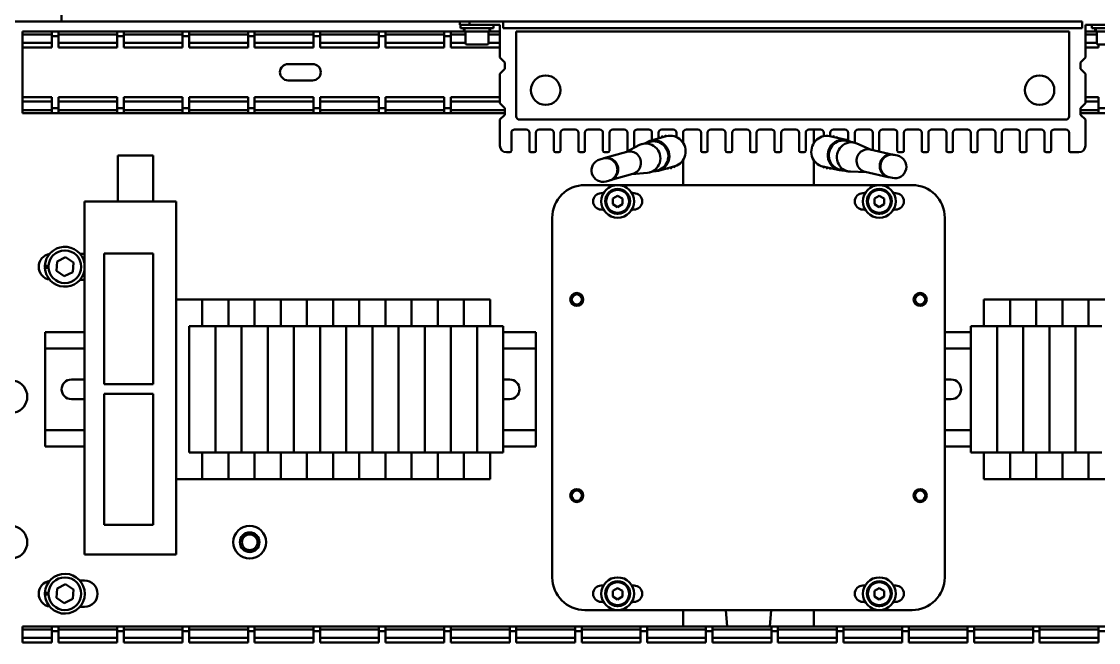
# Model space of a CAD drawing. Header units: millimetres. Extents: x 0 to 792, y -110 to 1285.
# Drawn here: x 180.2 to 509.4, y 56.3 to 246.3 of the extents above; entities that cross this region are included whole.
import ezdxf

# ---------------------------------------------------------------- set-up
doc = ezdxf.new("R2010")
doc.units = ezdxf.units.MM
doc.header["$LTSCALE"] = 1.333333
doc.layers.add('Visible (ISO)', color=7, linetype='Continuous', lineweight=50)

msp = doc.modelspace()

# ---------------------------------------------------------------- linework, layer by layer
at = {"layer": 'Visible (ISO)'}
for p, q in [((192.43, 249.26), (192.43, 246.26)), ((182.43, 246.26), (164.43, 246.26)), ((182.43, 246.26), (192.43, 246.26)), ((202.43, 246.26), (192.43, 246.26)), ((315.93, 246.26), (202.43, 246.26)), ((314.18, 246.26), (314.18, 245.26)), ((317.18, 245.26), (314.18, 245.26)), ((314.43, 245.26), (314.43, 244.26)), ((324.43, 244.26), (314.43, 244.26)), ((315.43, 243.26), (315.43, 244.26)), ((315.63, 243.81), (315.63, 244.26)), ((317.18, 246.26), (315.93, 246.26)), ((327.43, 246.26), (317.18, 246.26)), ((317.18, 246.26), (317.18, 245.26)), ((326.43, 245.26), (317.18, 245.26)), ((323.23, 243.26), (323.23, 244.26)), ((323.43, 243.26), (323.43, 244.26)), ((324.43, 245.26), (324.43, 244.26)), ((326.43, 245.26), (326.43, 235.26)), ((327.43, 244.26), (327.43, 246.26)), ((504.43, 246.26), (327.43, 246.26)), ((504.43, 244.26), (327.43, 244.26)), ((504.43, 246.26), (504.43, 244.26)), ((505.43, 245.26), (505.43, 235.26)), ((514.68, 245.26), (505.43, 245.26)), ((507.43, 245.26), (507.43, 244.26)), ((517.43, 244.26), (507.43, 244.26)), ((508.43, 244.26), (508.43, 243.26)), ((508.63, 243.81), (508.63, 244.26)), ((189.43, 243.26), (180.43, 243.26)), ((180.43, 243.11), (180.43, 243.26)), ((180.43, 243.11), (180.43, 242.34)), ((180.43, 242.05), (180.43, 242.34)), ((180.43, 242.34), (189.43, 242.34)), ((180.43, 242.05), (180.43, 239.76)), ((191.43, 243.26), (189.43, 243.26)), ((189.43, 243.11), (189.43, 243.26)), ((189.43, 243.11), (189.43, 242.34)), ((189.43, 242.05), (189.43, 242.34)), ((189.43, 242.05), (189.43, 239.76)), ((189.43, 241.76), (191.43, 241.76)), ((209.43, 243.26), (191.43, 243.26)), ((191.43, 243.26), (191.43, 243.11)), ((191.43, 242.34), (191.43, 243.11)), ((191.43, 242.34), (191.43, 242.05)), ((191.43, 242.34), (209.43, 242.34)), ((191.43, 239.76), (191.43, 242.05)), ((211.43, 243.26), (209.43, 243.26)), ((209.43, 243.11), (209.43, 243.26)), ((209.43, 243.11), (209.43, 242.34)), ((209.43, 242.05), (209.43, 242.34)), ((209.43, 242.05), (209.43, 239.76)), ((209.43, 241.76), (211.43, 241.76)), ((229.43, 243.26), (211.43, 243.26)), ((211.43, 243.26), (211.43, 243.11)), ((211.43, 242.34), (211.43, 243.11)), ((211.43, 242.34), (211.43, 242.05)), ((211.43, 242.34), (229.43, 242.34)), ((211.43, 239.76), (211.43, 242.05)), ((231.43, 243.26), (229.43, 243.26)), ((229.43, 243.11), (229.43, 243.26)), ((229.43, 243.11), (229.43, 242.34)), ((229.43, 242.05), (229.43, 242.34)), ((229.43, 242.05), (229.43, 239.76)), ((229.43, 241.76), (231.43, 241.76)), ((249.43, 243.26), (231.43, 243.26)), ((231.43, 243.26), (231.43, 243.11)), ((231.43, 242.34), (231.43, 243.11)), ((231.43, 242.34), (231.43, 242.05)), ((231.43, 242.34), (249.43, 242.34)), ((231.43, 239.76), (231.43, 242.05)), ((251.43, 243.26), (249.43, 243.26)), ((249.43, 243.11), (249.43, 243.26)), ((249.43, 243.11), (249.43, 242.34)), ((249.43, 242.05), (249.43, 242.34)), ((249.43, 242.05), (249.43, 239.76)), ((249.43, 241.76), (251.43, 241.76)), ((269.43, 243.26), (251.43, 243.26)), ((251.43, 243.26), (251.43, 243.11)), ((251.43, 242.34), (251.43, 243.11)), ((251.43, 242.34), (251.43, 242.05)), ((251.43, 242.34), (269.43, 242.34)), ((251.43, 239.76), (251.43, 242.05)), ((271.43, 243.26), (269.43, 243.26)), ((269.43, 243.11), (269.43, 243.26)), ((269.43, 243.11), (269.43, 242.34)), ((269.43, 242.05), (269.43, 242.34)), ((269.43, 242.05), (269.43, 239.76)), ((269.43, 241.76), (271.43, 241.76)), ((289.43, 243.26), (271.43, 243.26)), ((271.43, 243.26), (271.43, 243.11)), ((271.43, 242.34), (271.43, 243.11)), ((271.43, 242.34), (271.43, 242.05)), ((271.43, 242.34), (289.43, 242.34)), ((271.43, 239.76), (271.43, 242.05)), ((291.43, 243.26), (289.43, 243.26)), ((289.43, 243.11), (289.43, 243.26)), ((289.43, 243.11), (289.43, 242.34)), ((289.43, 242.05), (289.43, 242.34)), ((289.43, 242.05), (289.43, 239.76)), ((289.43, 241.76), (291.43, 241.76)), ((309.43, 243.26), (291.43, 243.26)), ((291.43, 243.26), (291.43, 243.11)), ((291.43, 242.34), (291.43, 243.11)), ((291.43, 242.34), (291.43, 242.05)), ((291.43, 242.34), (309.43, 242.34)), ((291.43, 239.76), (291.43, 242.05)), ((311.43, 243.26), (309.43, 243.26)), ((309.43, 243.11), (309.43, 243.26)), ((309.43, 243.11), (309.43, 242.34)), ((309.43, 242.05), (309.43, 242.34)), ((309.43, 242.05), (309.43, 239.76)), ((309.43, 241.76), (311.43, 241.76)), ((315.43, 243.26), (311.43, 243.26)), ((311.43, 243.26), (311.43, 243.11)), ((311.43, 242.34), (311.43, 243.11)), ((311.43, 242.34), (311.43, 242.05)), ((311.43, 242.34), (315.93, 242.34)), ((311.43, 239.76), (311.43, 242.05)), ((315.63, 243.26), (315.43, 243.26)), ((315.63, 243.26), (323.23, 243.26)), ((315.93, 239.66), (315.93, 243.26)), ((322.93, 239.66), (322.93, 243.26)), ((322.93, 242.34), (326.43, 242.34)), ((323.43, 243.26), (323.23, 243.26)), ((326.43, 243.26), (323.43, 243.26)), ((331.43, 243.26), (500.43, 243.26)), ((331.43, 217.26), (331.43, 243.26)), ((500.43, 243.26), (500.43, 217.26)), ((508.43, 243.26), (505.43, 243.26)), ((505.43, 242.34), (508.93, 242.34)), ((508.43, 243.26), (508.63, 243.26)), ((508.63, 243.26), (516.23, 243.26)), ((508.93, 239.66), (508.93, 243.26)), ((189.43, 239.76), (180.43, 239.76)), ((180.43, 239.76), (180.43, 238.84)), ((180.43, 238.84), (180.43, 238.34)), ((180.43, 238.34), (180.43, 223.17)), ((180.43, 238.34), (189.43, 238.34)), ((189.43, 239.76), (189.43, 238.84)), ((189.43, 238.34), (189.43, 238.84)), ((191.43, 238.84), (191.43, 239.76)), ((209.43, 239.76), (191.43, 239.76)), ((191.43, 238.84), (191.43, 238.34)), ((191.43, 238.34), (209.43, 238.34)), ((209.43, 239.76), (209.43, 238.84)), ((209.43, 238.34), (209.43, 238.84)), ((211.43, 238.84), (211.43, 239.76)), ((229.43, 239.76), (211.43, 239.76)), ((211.43, 238.84), (211.43, 238.34)), ((211.43, 238.34), (229.43, 238.34)), ((229.43, 239.76), (229.43, 238.84)), ((229.43, 238.34), (229.43, 238.84)), ((231.43, 238.84), (231.43, 239.76)), ((249.43, 239.76), (231.43, 239.76)), ((231.43, 238.84), (231.43, 238.34)), ((231.43, 238.34), (249.43, 238.34)), ((249.43, 239.76), (249.43, 238.84)), ((249.43, 238.34), (249.43, 238.84)), ((251.43, 238.84), (251.43, 239.76)), ((269.43, 239.76), (251.43, 239.76)), ((251.43, 238.84), (251.43, 238.34)), ((251.43, 238.34), (269.43, 238.34)), ((269.43, 239.76), (269.43, 238.84)), ((269.43, 238.34), (269.43, 238.84)), ((271.43, 238.84), (271.43, 239.76)), ((289.43, 239.76), (271.43, 239.76)), ((271.43, 238.84), (271.43, 238.34)), ((271.43, 238.34), (289.43, 238.34)), ((289.43, 239.76), (289.43, 238.84)), ((289.43, 238.34), (289.43, 238.84)), ((291.43, 238.84), (291.43, 239.76)), ((309.43, 239.76), (291.43, 239.76)), ((291.43, 238.84), (291.43, 238.34)), ((291.43, 238.34), (309.43, 238.34)), ((309.43, 239.76), (309.43, 238.84)), ((309.43, 238.34), (309.43, 238.84)), ((311.43, 238.84), (311.43, 239.76)), ((315.93, 239.76), (311.43, 239.76)), ((311.43, 238.84), (311.43, 238.34)), ((311.43, 238.34), (326.43, 238.34)), ((322.53, 239.26), (316.33, 239.26)), ((326.43, 239.76), (322.93, 239.76)), ((508.93, 239.76), (505.43, 239.76)), ((505.43, 238.34), (509.43, 238.34)), ((515.53, 239.26), (509.33, 239.26)), ((509.43, 239.26), (509.43, 238.84)), ((509.43, 238.34), (509.43, 238.84)), ((326.43, 235.26), (327.93, 233.76)), ((503.93, 233.76), (505.43, 235.26)), ((261.68, 233.26), (269.18, 233.26)), ((327.93, 231.76), (326.43, 230.26)), ((327.93, 233.76), (327.93, 231.76)), ((503.93, 231.76), (503.93, 233.76)), ((505.43, 230.26), (503.93, 231.76)), ((269.18, 228.26), (261.68, 228.26)), ((326.43, 230.26), (326.43, 221.26)), ((505.43, 221.26), (505.43, 230.26)), ((180.43, 222.67), (180.43, 223.17)), ((189.43, 223.17), (180.43, 223.17)), ((180.43, 221.76), (180.43, 222.67)), ((180.43, 219.47), (180.43, 221.76)), ((189.43, 221.76), (180.43, 221.76)), ((189.43, 223.17), (189.43, 222.67)), ((189.43, 221.76), (189.43, 222.67)), ((189.43, 219.47), (189.43, 221.76)), ((191.43, 222.67), (191.43, 223.17)), ((209.43, 223.17), (191.43, 223.17)), ((191.43, 222.67), (191.43, 221.76)), ((191.43, 221.76), (191.43, 219.47)), ((209.43, 221.76), (191.43, 221.76)), ((209.43, 223.17), (209.43, 222.67)), ((209.43, 221.76), (209.43, 222.67)), ((209.43, 219.47), (209.43, 221.76)), ((211.43, 222.67), (211.43, 223.17)), ((229.43, 223.17), (211.43, 223.17)), ((211.43, 222.67), (211.43, 221.76)), ((211.43, 221.76), (211.43, 219.47)), ((229.43, 221.76), (211.43, 221.76)), ((229.43, 223.17), (229.43, 222.67)), ((229.43, 221.76), (229.43, 222.67)), ((229.43, 219.47), (229.43, 221.76)), ((231.43, 222.67), (231.43, 223.17)), ((249.43, 223.17), (231.43, 223.17)), ((231.43, 222.67), (231.43, 221.76)), ((231.43, 221.76), (231.43, 219.47)), ((249.43, 221.76), (231.43, 221.76)), ((249.43, 223.17), (249.43, 222.67)), ((249.43, 221.76), (249.43, 222.67)), ((249.43, 219.47), (249.43, 221.76)), ((251.43, 222.67), (251.43, 223.17)), ((269.43, 223.17), (251.43, 223.17)), ((251.43, 222.67), (251.43, 221.76)), ((251.43, 221.76), (251.43, 219.47)), ((269.43, 221.76), (251.43, 221.76)), ((269.43, 223.17), (269.43, 222.67)), ((269.43, 221.76), (269.43, 222.67)), ((269.43, 219.47), (269.43, 221.76)), ((271.43, 222.67), (271.43, 223.17)), ((289.43, 223.17), (271.43, 223.17)), ((271.43, 222.67), (271.43, 221.76)), ((271.43, 221.76), (271.43, 219.47)), ((289.43, 221.76), (271.43, 221.76)), ((289.43, 223.17), (289.43, 222.67)), ((289.43, 221.76), (289.43, 222.67)), ((289.43, 219.47), (289.43, 221.76)), ((291.43, 222.67), (291.43, 223.17)), ((309.43, 223.17), (291.43, 223.17)), ((291.43, 222.67), (291.43, 221.76)), ((291.43, 221.76), (291.43, 219.47)), ((309.43, 221.76), (291.43, 221.76)), ((309.43, 223.17), (309.43, 222.67)), ((309.43, 221.76), (309.43, 222.67)), ((309.43, 219.47), (309.43, 221.76)), ((311.43, 222.67), (311.43, 223.17)), ((326.43, 223.17), (311.43, 223.17)), ((311.43, 222.67), (311.43, 221.76)), ((311.43, 221.76), (311.43, 219.47)), ((326.43, 221.76), (311.43, 221.76)), ((326.43, 221.26), (327.93, 219.76)), ((503.93, 219.76), (505.43, 221.26)), ((509.43, 223.17), (505.43, 223.17)), ((509.43, 221.76), (505.43, 221.76)), ((509.43, 223.17), (509.43, 222.67)), ((509.43, 221.76), (509.43, 222.67)), ((509.43, 219.47), (509.43, 221.76)), ((180.43, 219.47), (180.43, 219.17)), ((180.43, 218.41), (180.43, 219.17)), ((189.43, 219.17), (180.43, 219.17)), ((180.43, 218.41), (180.43, 218.26)), ((189.43, 218.26), (180.43, 218.26)), ((189.43, 219.76), (191.43, 219.76)), ((189.43, 219.47), (189.43, 219.17)), ((189.43, 218.41), (189.43, 219.17)), ((189.43, 218.41), (189.43, 218.26)), ((191.43, 218.26), (189.43, 218.26)), ((191.43, 219.17), (191.43, 219.47)), ((191.43, 219.17), (191.43, 218.41)), ((209.43, 219.17), (191.43, 219.17)), ((191.43, 218.26), (191.43, 218.41)), ((209.43, 218.26), (191.43, 218.26)), ((209.43, 219.76), (211.43, 219.76)), ((209.43, 219.47), (209.43, 219.17)), ((209.43, 218.41), (209.43, 219.17)), ((209.43, 218.41), (209.43, 218.26)), ((211.43, 218.26), (209.43, 218.26)), ((211.43, 219.17), (211.43, 219.47)), ((211.43, 219.17), (211.43, 218.41)), ((229.43, 219.17), (211.43, 219.17)), ((211.43, 218.26), (211.43, 218.41)), ((229.43, 218.26), (211.43, 218.26)), ((229.43, 219.76), (231.43, 219.76)), ((229.43, 219.47), (229.43, 219.17)), ((229.43, 218.41), (229.43, 219.17)), ((229.43, 218.41), (229.43, 218.26)), ((231.43, 218.26), (229.43, 218.26)), ((231.43, 219.17), (231.43, 219.47)), ((231.43, 219.17), (231.43, 218.41)), ((249.43, 219.17), (231.43, 219.17)), ((231.43, 218.26), (231.43, 218.41)), ((249.43, 218.26), (231.43, 218.26)), ((249.43, 219.76), (251.43, 219.76)), ((249.43, 219.47), (249.43, 219.17)), ((249.43, 218.41), (249.43, 219.17)), ((249.43, 218.41), (249.43, 218.26)), ((251.43, 218.26), (249.43, 218.26)), ((251.43, 219.17), (251.43, 219.47)), ((251.43, 219.17), (251.43, 218.41)), ((269.43, 219.17), (251.43, 219.17)), ((251.43, 218.26), (251.43, 218.41)), ((269.43, 218.26), (251.43, 218.26)), ((269.43, 219.76), (271.43, 219.76)), ((269.43, 219.47), (269.43, 219.17)), ((269.43, 218.41), (269.43, 219.17)), ((269.43, 218.41), (269.43, 218.26)), ((271.43, 218.26), (269.43, 218.26)), ((271.43, 219.17), (271.43, 219.47)), ((271.43, 219.17), (271.43, 218.41)), ((289.43, 219.17), (271.43, 219.17)), ((271.43, 218.26), (271.43, 218.41)), ((289.43, 218.26), (271.43, 218.26)), ((289.43, 219.76), (291.43, 219.76)), ((289.43, 219.47), (289.43, 219.17)), ((289.43, 218.41), (289.43, 219.17)), ((289.43, 218.41), (289.43, 218.26)), ((291.43, 218.26), (289.43, 218.26)), ((291.43, 219.17), (291.43, 219.47)), ((291.43, 219.17), (291.43, 218.41)), ((309.43, 219.17), (291.43, 219.17)), ((291.43, 218.26), (291.43, 218.41)), ((309.43, 218.26), (291.43, 218.26)), ((309.43, 219.76), (311.43, 219.76)), ((309.43, 219.47), (309.43, 219.17)), ((309.43, 218.41), (309.43, 219.17)), ((309.43, 218.41), (309.43, 218.26)), ((311.43, 218.26), (309.43, 218.26)), ((311.43, 219.17), (311.43, 219.47)), ((311.43, 219.17), (311.43, 218.41)), ((327.93, 219.17), (311.43, 219.17)), ((311.43, 218.26), (311.43, 218.41)), ((327.93, 218.26), (311.43, 218.26)), ((327.93, 217.76), (326.43, 216.26)), ((327.93, 219.76), (327.93, 217.76)), ((503.93, 217.76), (503.93, 219.76)), ((509.43, 219.17), (503.93, 219.17)), ((509.43, 218.26), (503.93, 218.26)), ((505.43, 216.26), (503.93, 217.76)), ((509.43, 219.76), (511.43, 219.76)), ((509.43, 219.47), (509.43, 219.17)), ((509.43, 218.41), (509.43, 219.17)), ((509.43, 218.41), (509.43, 218.26)), ((511.43, 218.26), (509.43, 218.26)), ((326.43, 216.26), (326.43, 208.26)), ((499.43, 216.26), (332.43, 216.26)), ((505.43, 208.26), (505.43, 216.26)), ((329.93, 206.76), (329.93, 212.26)), ((330.93, 213.26), (334.43, 213.26)), ((335.43, 212.26), (335.43, 206.76)), ((337.43, 206.76), (337.43, 212.26)), ((338.43, 213.26), (341.93, 213.26)), ((342.93, 212.26), (342.93, 206.76)), ((344.93, 206.76), (344.93, 212.26)), ((345.93, 213.26), (349.43, 213.26)), ((350.43, 212.26), (350.43, 206.76)), ((352.43, 206.76), (352.43, 212.26)), ((353.43, 213.26), (356.93, 213.26)), ((357.93, 212.26), (357.93, 206.76)), ((359.93, 206.76), (359.93, 212.26)), ((360.93, 213.26), (364.43, 213.26)), ((365.43, 212.26), (365.43, 206.76)), ((367.43, 207.62), (367.43, 212.26)), ((368.43, 213.26), (371.93, 213.26)), ((377.31, 211.16), (372.33, 209.75)), ((372.93, 212.26), (372.93, 209.92)), ((374.93, 210.59), (374.93, 212.26)), ((375.93, 213.26), (379.43, 213.26)), ((380.43, 212.26), (380.43, 210.91)), ((382.43, 209.17), (382.43, 212.26)), ((383.43, 213.26), (386.93, 213.26)), ((387.93, 212.26), (387.93, 206.76)), ((389.93, 206.76), (389.93, 212.26)), ((390.93, 213.26), (394.43, 213.26)), ((395.43, 212.26), (395.43, 206.76)), ((397.43, 206.76), (397.43, 212.26)), ((398.43, 213.26), (401.93, 213.26)), ((402.93, 212.26), (402.93, 206.76)), ((404.93, 206.76), (404.93, 212.26)), ((405.93, 213.26), (409.43, 213.26)), ((410.43, 212.26), (410.43, 206.76)), ((412.43, 206.76), (412.43, 212.26)), ((413.43, 213.26), (416.93, 213.26)), ((417.93, 212.26), (417.93, 206.76)), ((419.93, 206.76), (419.93, 212.26)), ((420.93, 213.26), (424.43, 213.26)), ((422.43, 212.26), (422.43, 209.14)), ((425.43, 212.26), (425.43, 211.18)), ((427.27, 211.16), (432.32, 210.03)), ((427.43, 211.26), (427.43, 212.26)), ((428.43, 213.26), (431.93, 213.26)), ((432.93, 212.26), (432.93, 209.85)), ((434.93, 209.19), (434.93, 212.26)), ((435.93, 213.26), (439.43, 213.26)), ((440.43, 212.26), (440.43, 206.94)), ((442.43, 206.76), (442.43, 212.26)), ((443.43, 213.26), (446.93, 213.26)), ((447.93, 212.26), (447.93, 206.76)), ((449.93, 206.76), (449.93, 212.26)), ((450.93, 213.26), (454.43, 213.26)), ((455.43, 212.26), (455.43, 206.76)), ((457.43, 206.76), (457.43, 212.26)), ((458.43, 213.26), (461.93, 213.26)), ((462.93, 212.26), (462.93, 206.76)), ((464.93, 206.76), (464.93, 212.26)), ((465.93, 213.26), (469.43, 213.26)), ((470.43, 212.26), (470.43, 206.76)), ((472.43, 206.76), (472.43, 212.26)), ((473.43, 213.26), (476.93, 213.26)), ((477.93, 212.26), (477.93, 206.76)), ((479.93, 206.76), (479.93, 212.26)), ((480.93, 213.26), (484.43, 213.26)), ((485.43, 212.26), (485.43, 206.76)), ((487.43, 206.76), (487.43, 212.26)), ((488.43, 213.26), (491.93, 213.26)), ((492.93, 212.26), (492.93, 206.76)), ((494.93, 206.76), (494.93, 212.26)), ((495.93, 213.26), (499.43, 213.26)), ((500.43, 212.26), (500.43, 206.76)), ((364.9, 206.34), (369.15, 208.5)), ((372.34, 209.49), (369.91, 208.8)), ((374.93, 210.49), (374.93, 210.57)), ((432.33, 209.77), (434.79, 209.22)), ((439.93, 207.05), (435.56, 208.97)), ((209.62, 205.26), (220.41, 205.26)), ((209.62, 191.26), (209.62, 205.26)), ((220.41, 191.26), (220.41, 205.26)), ((328.43, 206.26), (329.43, 206.26)), ((335.93, 206.26), (336.93, 206.26)), ((343.43, 206.26), (344.43, 206.26)), ((350.93, 206.26), (351.93, 206.26)), ((357.99, 204.37), (356.99, 204.09)), ((358.19, 204.43), (358.04, 204.38)), ((365.21, 206.42), (358.24, 204.44)), ((358.43, 206.26), (359.43, 206.26)), ((388.43, 206.26), (389.43, 206.26)), ((395.93, 206.26), (396.93, 206.26)), ((403.43, 206.26), (404.43, 206.26)), ((410.93, 206.26), (411.93, 206.26)), ((418.43, 206.26), (419.43, 206.26)), ((439.62, 207.12), (446.69, 205.53)), ((446.74, 205.52), (446.9, 205.49)), ((446.95, 205.48), (447.96, 205.25)), ((448.43, 206.26), (449.43, 206.26)), ((455.93, 206.26), (456.93, 206.26)), ((463.43, 206.26), (464.43, 206.26)), ((470.93, 206.26), (471.93, 206.26)), ((478.43, 206.26), (479.43, 206.26)), ((485.93, 206.26), (486.93, 206.26)), ((493.43, 206.26), (494.43, 206.26)), ((500.93, 206.26), (503.43, 206.26)), ((379.91, 202.03), (374.93, 200.61)), ((382.43, 196.26), (382.43, 203.88)), ((422.43, 203.8), (422.43, 196.26)), ((425.19, 201.89), (430.24, 200.76)), ((430.36, 200.99), (432.82, 200.44)), ((359.9, 197.64), (358.91, 197.35)), ((360.1, 197.69), (359.95, 197.65)), ((367.12, 199.69), (360.15, 197.71)), ((366.81, 199.6), (371.57, 200)), ((374.8, 200.83), (372.37, 200.14)), ((438.4, 200.22), (433.63, 200.34)), ((438.09, 200.29), (445.17, 198.7)), ((445.22, 198.69), (445.37, 198.66)), ((445.42, 198.65), (446.43, 198.42)), ((452.43, 196.26), (352.43, 196.26)), ((199.43, 191.26), (227.43, 191.26)), ((199.43, 191.26), (199.43, 83.26)), ((227.43, 191.26), (227.43, 83.26)), ((357.43, 193.76), (358.1, 193.76)), ((360.93, 192.13), (362.43, 192.99)), ((360.93, 190.39), (360.93, 192.13)), ((362.43, 192.99), (363.93, 192.13)), ((363.93, 192.13), (363.93, 190.39)), ((366.76, 193.76), (367.43, 193.76)), ((437.43, 193.76), (438.1, 193.76)), ((440.93, 192.13), (442.43, 192.99)), ((440.93, 190.39), (440.93, 192.13)), ((442.43, 192.99), (443.93, 192.13)), ((443.93, 192.13), (443.93, 190.39)), ((446.76, 193.76), (447.43, 193.76)), ((358.1, 188.76), (357.43, 188.76)), ((362.43, 189.53), (360.93, 190.39)), ((362.23, 187.46), (362.23, 187.76)), ((363.93, 190.39), (362.43, 189.53)), ((362.59, 187.76), (362.59, 187.46)), ((362.63, 187.76), (362.63, 187.46)), ((367.43, 188.76), (366.76, 188.76)), ((438.1, 188.76), (437.43, 188.76)), ((442.43, 189.53), (440.93, 190.39)), ((442.23, 187.46), (442.23, 187.76)), ((443.93, 190.39), (442.43, 189.53)), ((442.59, 187.76), (442.59, 187.46)), ((442.63, 187.76), (442.63, 187.46)), ((447.43, 188.76), (446.76, 188.76)), ((342.43, 186.26), (342.43, 76.26)), ((462.43, 151.26), (462.43, 186.26)), ((198.03, 175.26), (199.43, 175.26)), ((205.39, 175.36), (205.39, 135.36)), ((220.39, 175.36), (205.39, 175.36)), ((220.39, 135.36), (220.39, 175.36)), ((187.34, 171.57), (188.44, 171.56)), ((190.84, 169.99), (191.03, 172.87)), ((191.03, 172.87), (193.63, 174.14)), ((193.63, 174.14), (196.02, 172.53)), ((196.02, 172.53), (195.82, 169.65)), ((188.43, 171.02), (187.33, 171.02)), ((188.44, 170.96), (187.34, 170.97)), ((193.23, 168.38), (190.84, 169.99)), ((195.82, 169.65), (193.23, 168.38)), ((199.43, 167.26), (198.03, 167.26)), ((235.43, 161.26), (227.43, 161.26)), ((235.43, 153.06), (235.43, 161.26)), ((243.43, 161.26), (235.43, 161.26)), ((235.43, 153.06), (235.43, 161.26)), ((243.43, 153.06), (243.43, 161.26)), ((251.43, 161.26), (243.43, 161.26)), ((243.43, 153.06), (243.43, 161.26)), ((251.43, 153.06), (251.43, 161.26)), ((259.43, 161.26), (251.43, 161.26)), ((251.43, 153.06), (251.43, 161.26)), ((259.43, 153.06), (259.43, 161.26)), ((267.43, 161.26), (259.43, 161.26)), ((259.43, 153.06), (259.43, 161.26)), ((267.43, 153.06), (267.43, 161.26)), ((275.43, 161.26), (267.43, 161.26)), ((267.43, 153.06), (267.43, 161.26)), ((275.43, 153.06), (275.43, 161.26)), ((283.43, 161.26), (275.43, 161.26)), ((275.43, 153.06), (275.43, 161.26)), ((283.43, 153.06), (283.43, 161.26)), ((291.43, 161.26), (283.43, 161.26)), ((283.43, 153.06), (283.43, 161.26)), ((291.43, 153.06), (291.43, 161.26)), ((299.43, 161.26), (291.43, 161.26)), ((291.43, 153.06), (291.43, 161.26)), ((299.43, 153.06), (299.43, 161.26)), ((307.43, 161.26), (299.43, 161.26)), ((299.43, 153.06), (299.43, 161.26)), ((307.43, 153.06), (307.43, 161.26)), ((315.43, 161.26), (307.43, 161.26)), ((307.43, 153.06), (307.43, 161.26)), ((315.43, 153.06), (315.43, 161.26)), ((323.43, 161.26), (315.43, 161.26)), ((315.43, 153.06), (315.43, 161.26)), ((323.43, 153.06), (323.43, 161.26)), ((474.43, 161.26), (482.43, 161.26)), ((474.43, 161.26), (474.43, 153.06)), ((482.43, 161.26), (490.43, 161.26)), ((482.43, 161.26), (482.43, 153.06)), ((482.43, 161.26), (482.43, 153.06)), ((490.43, 161.26), (498.43, 161.26)), ((490.43, 161.26), (490.43, 153.06)), ((490.43, 161.26), (490.43, 153.06)), ((498.43, 161.26), (506.43, 161.26)), ((498.43, 161.26), (498.43, 153.06)), ((498.43, 161.26), (498.43, 153.06)), ((506.43, 161.26), (514.43, 161.26)), ((506.43, 161.26), (506.43, 153.06)), ((506.43, 161.26), (506.43, 153.06)), ((231.43, 153.06), (239.43, 153.06)), ((231.43, 114.46), (231.43, 153.06)), ((239.43, 153.06), (239.43, 114.46)), ((239.43, 153.06), (247.43, 153.06)), ((239.43, 114.46), (239.43, 153.06)), ((247.43, 153.06), (247.43, 114.46)), ((247.43, 153.06), (255.43, 153.06)), ((247.43, 114.46), (247.43, 153.06)), ((255.43, 153.06), (255.43, 114.46)), ((255.43, 153.06), (263.43, 153.06)), ((255.43, 114.46), (255.43, 153.06)), ((263.43, 153.06), (263.43, 114.46)), ((263.43, 153.06), (271.43, 153.06)), ((263.43, 114.46), (263.43, 153.06)), ((271.43, 153.06), (271.43, 114.46)), ((271.43, 153.06), (279.43, 153.06)), ((271.43, 114.46), (271.43, 153.06)), ((279.43, 153.06), (279.43, 114.46)), ((279.43, 153.06), (287.43, 153.06)), ((279.43, 114.46), (279.43, 153.06)), ((287.43, 153.06), (287.43, 114.46)), ((287.43, 153.06), (295.43, 153.06)), ((287.43, 114.46), (287.43, 153.06)), ((295.43, 153.06), (295.43, 114.46)), ((295.43, 153.06), (303.43, 153.06)), ((295.43, 114.46), (295.43, 153.06)), ((303.43, 153.06), (303.43, 114.46)), ((303.43, 153.06), (311.43, 153.06)), ((303.43, 114.46), (303.43, 153.06)), ((311.43, 153.06), (311.43, 114.46)), ((311.43, 153.06), (319.43, 153.06)), ((311.43, 114.46), (311.43, 153.06)), ((319.43, 153.06), (319.43, 114.46)), ((319.43, 153.06), (327.43, 153.06)), ((319.43, 114.46), (319.43, 153.06)), ((327.43, 153.06), (327.43, 114.46)), ((470.43, 114.46), (470.43, 153.06)), ((470.43, 153.06), (478.43, 153.06)), ((478.43, 114.46), (478.43, 153.06)), ((478.43, 153.06), (486.43, 153.06)), ((478.43, 153.06), (478.43, 114.46)), ((486.43, 114.46), (486.43, 153.06)), ((486.43, 153.06), (494.43, 153.06)), ((486.43, 153.06), (486.43, 114.46)), ((494.43, 114.46), (494.43, 153.06)), ((494.43, 153.06), (502.43, 153.06)), ((494.43, 153.06), (494.43, 114.46)), ((502.43, 114.46), (502.43, 153.06)), ((502.43, 153.06), (510.43, 153.06)), ((502.43, 153.06), (502.43, 114.46)), ((187.43, 151.26), (199.43, 151.26)), ((187.43, 151.26), (187.43, 148.51)), ((187.43, 146.26), (187.43, 148.51)), ((327.43, 151.26), (337.43, 151.26)), ((337.43, 148.51), (337.43, 151.26)), ((337.43, 148.51), (337.43, 146.26)), ((462.43, 148.51), (462.43, 151.26)), ((470.43, 151.26), (462.43, 151.26)), ((462.43, 148.51), (462.43, 146.26)), ((187.43, 146.26), (199.43, 146.26)), ((187.43, 146.26), (187.43, 146.01)), ((187.43, 121.51), (187.43, 146.01)), ((327.43, 146.26), (337.43, 146.26)), ((337.43, 146.01), (337.43, 146.26)), ((337.43, 121.51), (337.43, 146.01)), ((470.43, 146.26), (462.43, 146.26)), ((462.43, 121.26), (462.43, 146.26)), ((199.43, 136.76), (195.43, 136.76)), ((205.39, 135.36), (220.39, 135.36)), ((329.43, 136.76), (327.43, 136.76)), ((462.43, 136.76), (464.43, 136.76)), ((205.39, 132.36), (205.39, 92.36)), ((220.39, 132.36), (205.39, 132.36)), ((220.39, 92.36), (220.39, 132.36)), ((199.43, 130.76), (195.43, 130.76)), ((329.43, 130.76), (327.43, 130.76)), ((462.43, 130.76), (464.43, 130.76)), ((187.43, 121.26), (187.43, 121.51)), ((187.43, 121.26), (187.43, 119.01)), ((187.43, 121.26), (199.43, 121.26)), ((187.43, 116.26), (187.43, 119.01)), ((327.43, 121.26), (337.43, 121.26)), ((337.43, 121.51), (337.43, 121.26)), ((337.43, 119.01), (337.43, 121.26)), ((337.43, 119.01), (337.43, 116.26)), ((462.43, 119.01), (462.43, 121.26)), ((470.43, 121.26), (462.43, 121.26)), ((462.43, 119.01), (462.43, 116.26)), ((187.43, 116.26), (199.43, 116.26)), ((327.43, 116.26), (337.43, 116.26)), ((470.43, 116.26), (462.43, 116.26)), ((462.43, 76.26), (462.43, 116.26)), ((239.43, 114.46), (231.43, 114.46)), ((235.43, 106.26), (235.43, 114.46)), ((235.43, 106.26), (235.43, 114.46)), ((247.43, 114.46), (239.43, 114.46)), ((243.43, 106.26), (243.43, 114.46)), ((243.43, 106.26), (243.43, 114.46)), ((255.43, 114.46), (247.43, 114.46)), ((251.43, 106.26), (251.43, 114.46)), ((251.43, 106.26), (251.43, 114.46)), ((263.43, 114.46), (255.43, 114.46)), ((259.43, 106.26), (259.43, 114.46)), ((259.43, 106.26), (259.43, 114.46)), ((271.43, 114.46), (263.43, 114.46)), ((267.43, 106.26), (267.43, 114.46)), ((267.43, 106.26), (267.43, 114.46)), ((279.43, 114.46), (271.43, 114.46)), ((275.43, 106.26), (275.43, 114.46)), ((275.43, 106.26), (275.43, 114.46)), ((287.43, 114.46), (279.43, 114.46)), ((283.43, 106.26), (283.43, 114.46)), ((283.43, 106.26), (283.43, 114.46)), ((295.43, 114.46), (287.43, 114.46)), ((291.43, 106.26), (291.43, 114.46)), ((291.43, 106.26), (291.43, 114.46)), ((303.43, 114.46), (295.43, 114.46)), ((299.43, 106.26), (299.43, 114.46)), ((299.43, 106.26), (299.43, 114.46)), ((311.43, 114.46), (303.43, 114.46)), ((307.43, 106.26), (307.43, 114.46)), ((307.43, 106.26), (307.43, 114.46)), ((319.43, 114.46), (311.43, 114.46)), ((315.43, 106.26), (315.43, 114.46)), ((315.43, 106.26), (315.43, 114.46)), ((327.43, 114.46), (319.43, 114.46)), ((323.43, 106.26), (323.43, 114.46)), ((478.43, 114.46), (470.43, 114.46)), ((474.43, 114.46), (474.43, 106.26)), ((486.43, 114.46), (478.43, 114.46)), ((482.43, 114.46), (482.43, 106.26)), ((482.43, 114.46), (482.43, 106.26)), ((494.43, 114.46), (486.43, 114.46)), ((490.43, 114.46), (490.43, 106.26)), ((490.43, 114.46), (490.43, 106.26)), ((502.43, 114.46), (494.43, 114.46)), ((498.43, 114.46), (498.43, 106.26)), ((498.43, 114.46), (498.43, 106.26)), ((510.43, 114.46), (502.43, 114.46)), ((506.43, 114.46), (506.43, 106.26)), ((506.43, 114.46), (506.43, 106.26)), ((235.43, 106.26), (227.43, 106.26)), ((243.43, 106.26), (235.43, 106.26)), ((251.43, 106.26), (243.43, 106.26)), ((259.43, 106.26), (251.43, 106.26)), ((267.43, 106.26), (259.43, 106.26)), ((275.43, 106.26), (267.43, 106.26)), ((283.43, 106.26), (275.43, 106.26)), ((291.43, 106.26), (283.43, 106.26)), ((299.43, 106.26), (291.43, 106.26)), ((307.43, 106.26), (299.43, 106.26)), ((315.43, 106.26), (307.43, 106.26)), ((323.43, 106.26), (315.43, 106.26)), ((474.43, 106.26), (482.43, 106.26)), ((482.43, 106.26), (490.43, 106.26)), ((490.43, 106.26), (498.43, 106.26)), ((498.43, 106.26), (506.43, 106.26)), ((506.43, 106.26), (514.43, 106.26)), ((205.39, 92.36), (220.39, 92.36)), ((199.43, 83.26), (227.43, 83.26)), ((190.84, 69.99), (191.03, 72.87)), ((191.03, 72.87), (193.63, 74.14)), ((193.63, 74.14), (196.02, 72.53)), ((196.02, 72.53), (195.82, 69.65)), ((198.03, 75.26), (199.43, 75.26)), ((357.43, 73.76), (358.1, 73.76)), ((360.93, 72.13), (362.43, 72.99)), ((362.43, 72.99), (363.93, 72.13)), ((366.76, 73.76), (367.43, 73.76)), ((437.43, 73.76), (438.1, 73.76)), ((440.93, 72.13), (442.43, 72.99)), ((442.43, 72.99), (443.93, 72.13)), ((446.76, 73.76), (447.43, 73.76)), ((188.43, 71.02), (187.33, 71.02)), ((187.34, 71.57), (188.44, 71.56)), ((188.44, 70.96), (187.34, 70.97)), ((193.23, 68.38), (190.84, 69.99)), ((195.82, 69.65), (193.23, 68.38)), ((360.93, 70.39), (360.93, 72.13)), ((362.43, 69.53), (360.93, 70.39)), ((363.93, 70.39), (362.43, 69.53)), ((363.93, 72.13), (363.93, 70.39)), ((440.93, 70.39), (440.93, 72.13)), ((442.43, 69.53), (440.93, 70.39)), ((443.93, 70.39), (442.43, 69.53)), ((443.93, 72.13), (443.93, 70.39)), ((199.43, 67.26), (198.03, 67.26)), ((352.43, 66.26), (452.43, 66.26)), ((358.1, 68.76), (357.43, 68.76)), ((362.23, 67.46), (362.23, 67.76)), ((362.59, 67.76), (362.59, 67.46)), ((362.63, 67.76), (362.63, 67.46)), ((367.43, 68.76), (366.76, 68.76)), ((382.43, 61.26), (382.43, 66.26)), ((395.91, 61.26), (395.48, 66.26)), ((408.94, 61.26), (409.38, 66.26)), ((422.43, 66.26), (422.43, 61.26)), ((438.1, 68.76), (437.43, 68.76)), ((442.23, 67.46), (442.23, 67.76)), ((442.59, 67.76), (442.59, 67.46)), ((442.63, 67.76), (442.63, 67.46)), ((447.43, 68.76), (446.76, 68.76)), ((189.43, 61.26), (180.43, 61.26)), ((180.43, 61.11), (180.43, 61.26)), ((180.43, 61.11), (180.43, 60.34)), ((180.43, 60.05), (180.43, 60.34)), ((180.43, 60.34), (189.43, 60.34)), ((180.43, 60.05), (180.43, 57.76)), ((191.43, 61.26), (189.43, 61.26)), ((189.43, 61.11), (189.43, 61.26)), ((189.43, 61.11), (189.43, 60.34)), ((189.43, 60.05), (189.43, 60.34)), ((189.43, 60.05), (189.43, 57.76)), ((189.43, 59.76), (191.43, 59.76)), ((209.43, 61.26), (191.43, 61.26)), ((191.43, 61.26), (191.43, 61.11)), ((191.43, 60.34), (191.43, 61.11)), ((191.43, 60.34), (191.43, 60.05)), ((191.43, 60.34), (209.43, 60.34)), ((191.43, 57.76), (191.43, 60.05)), ((211.43, 61.26), (209.43, 61.26)), ((209.43, 61.11), (209.43, 61.26)), ((209.43, 61.11), (209.43, 60.34)), ((209.43, 60.05), (209.43, 60.34)), ((209.43, 60.05), (209.43, 57.76)), ((209.43, 59.76), (211.43, 59.76)), ((229.43, 61.26), (211.43, 61.26)), ((211.43, 61.26), (211.43, 61.11)), ((211.43, 60.34), (211.43, 61.11)), ((211.43, 60.34), (211.43, 60.05)), ((211.43, 60.34), (229.43, 60.34)), ((211.43, 57.76), (211.43, 60.05)), ((231.43, 61.26), (229.43, 61.26)), ((229.43, 61.11), (229.43, 61.26)), ((229.43, 61.11), (229.43, 60.34)), ((229.43, 60.05), (229.43, 60.34)), ((229.43, 60.05), (229.43, 57.76)), ((229.43, 59.76), (231.43, 59.76)), ((249.43, 61.26), (231.43, 61.26)), ((231.43, 61.26), (231.43, 61.11)), ((231.43, 60.34), (231.43, 61.11)), ((231.43, 60.34), (231.43, 60.05)), ((231.43, 60.34), (249.43, 60.34)), ((231.43, 57.76), (231.43, 60.05)), ((251.43, 61.26), (249.43, 61.26)), ((249.43, 61.11), (249.43, 61.26)), ((249.43, 61.11), (249.43, 60.34)), ((249.43, 60.05), (249.43, 60.34)), ((249.43, 60.05), (249.43, 57.76)), ((249.43, 59.76), (251.43, 59.76)), ((269.43, 61.26), (251.43, 61.26)), ((251.43, 61.26), (251.43, 61.11)), ((251.43, 60.34), (251.43, 61.11)), ((251.43, 60.34), (251.43, 60.05)), ((251.43, 60.34), (269.43, 60.34)), ((251.43, 57.76), (251.43, 60.05)), ((271.43, 61.26), (269.43, 61.26)), ((269.43, 61.11), (269.43, 61.26)), ((269.43, 61.11), (269.43, 60.34)), ((269.43, 60.05), (269.43, 60.34)), ((269.43, 60.05), (269.43, 57.76)), ((269.43, 59.76), (271.43, 59.76)), ((289.43, 61.26), (271.43, 61.26)), ((271.43, 61.26), (271.43, 61.11)), ((271.43, 60.34), (271.43, 61.11)), ((271.43, 60.34), (271.43, 60.05)), ((271.43, 60.34), (289.43, 60.34)), ((271.43, 57.76), (271.43, 60.05)), ((291.43, 61.26), (289.43, 61.26)), ((289.43, 61.11), (289.43, 61.26)), ((289.43, 61.11), (289.43, 60.34)), ((289.43, 60.05), (289.43, 60.34)), ((289.43, 60.05), (289.43, 57.76)), ((289.43, 59.76), (291.43, 59.76)), ((309.43, 61.26), (291.43, 61.26)), ((291.43, 61.26), (291.43, 61.11)), ((291.43, 60.34), (291.43, 61.11)), ((291.43, 60.34), (291.43, 60.05)), ((291.43, 60.34), (309.43, 60.34)), ((291.43, 57.76), (291.43, 60.05)), ((311.43, 61.26), (309.43, 61.26)), ((309.43, 61.11), (309.43, 61.26)), ((309.43, 61.11), (309.43, 60.34)), ((309.43, 60.05), (309.43, 60.34)), ((309.43, 60.05), (309.43, 57.76)), ((309.43, 59.76), (311.43, 59.76)), ((329.43, 61.26), (311.43, 61.26)), ((311.43, 61.26), (311.43, 61.11)), ((311.43, 60.34), (311.43, 61.11)), ((311.43, 60.34), (311.43, 60.05)), ((311.43, 60.34), (329.43, 60.34)), ((311.43, 57.76), (311.43, 60.05)), ((331.43, 61.26), (329.43, 61.26)), ((329.43, 61.11), (329.43, 61.26)), ((329.43, 61.11), (329.43, 60.34)), ((329.43, 60.05), (329.43, 60.34)), ((329.43, 60.05), (329.43, 57.76)), ((329.43, 59.76), (331.43, 59.76)), ((349.43, 61.26), (331.43, 61.26)), ((331.43, 61.26), (331.43, 61.11)), ((331.43, 60.34), (331.43, 61.11)), ((331.43, 60.34), (331.43, 60.05)), ((331.43, 60.34), (349.43, 60.34)), ((331.43, 57.76), (331.43, 60.05)), ((351.43, 61.26), (349.43, 61.26)), ((349.43, 61.11), (349.43, 61.26)), ((349.43, 61.11), (349.43, 60.34)), ((349.43, 60.05), (349.43, 60.34)), ((349.43, 60.05), (349.43, 57.76)), ((349.43, 59.76), (351.43, 59.76)), ((369.43, 61.26), (351.43, 61.26)), ((351.43, 61.26), (351.43, 61.11)), ((351.43, 60.34), (351.43, 61.11)), ((351.43, 60.34), (351.43, 60.05)), ((351.43, 60.34), (369.43, 60.34)), ((351.43, 57.76), (351.43, 60.05)), ((371.43, 61.26), (369.43, 61.26)), ((369.43, 61.11), (369.43, 61.26)), ((369.43, 61.11), (369.43, 60.34)), ((369.43, 60.05), (369.43, 60.34)), ((369.43, 60.05), (369.43, 57.76)), ((369.43, 59.76), (371.43, 59.76)), ((389.43, 61.26), (371.43, 61.26)), ((371.43, 61.26), (371.43, 61.11)), ((371.43, 60.34), (371.43, 61.11)), ((371.43, 60.34), (371.43, 60.05)), ((371.43, 60.34), (389.43, 60.34)), ((371.43, 57.76), (371.43, 60.05)), ((391.43, 61.26), (389.43, 61.26)), ((389.43, 61.11), (389.43, 61.26)), ((389.43, 61.11), (389.43, 60.34)), ((389.43, 60.05), (389.43, 60.34)), ((389.43, 60.05), (389.43, 57.76)), ((389.43, 59.76), (391.43, 59.76)), ((409.43, 61.26), (391.43, 61.26)), ((391.43, 61.26), (391.43, 61.11)), ((391.43, 60.34), (391.43, 61.11)), ((391.43, 60.34), (391.43, 60.05)), ((391.43, 60.34), (409.43, 60.34)), ((391.43, 57.76), (391.43, 60.05)), ((411.43, 61.26), (409.43, 61.26)), ((409.43, 61.11), (409.43, 61.26)), ((409.43, 61.11), (409.43, 60.34)), ((409.43, 60.05), (409.43, 60.34)), ((409.43, 60.05), (409.43, 57.76)), ((409.43, 59.76), (411.43, 59.76)), ((429.43, 61.26), (411.43, 61.26)), ((411.43, 61.26), (411.43, 61.11)), ((411.43, 60.34), (411.43, 61.11)), ((411.43, 60.34), (411.43, 60.05)), ((411.43, 60.34), (429.43, 60.34)), ((411.43, 57.76), (411.43, 60.05)), ((431.43, 61.26), (429.43, 61.26)), ((429.43, 61.11), (429.43, 61.26)), ((429.43, 61.11), (429.43, 60.34)), ((429.43, 60.05), (429.43, 60.34)), ((429.43, 60.05), (429.43, 57.76)), ((429.43, 59.76), (431.43, 59.76)), ((449.43, 61.26), (431.43, 61.26)), ((431.43, 61.26), (431.43, 61.11)), ((431.43, 60.34), (431.43, 61.11)), ((431.43, 60.34), (431.43, 60.05)), ((431.43, 60.34), (449.43, 60.34)), ((431.43, 57.76), (431.43, 60.05)), ((451.43, 61.26), (449.43, 61.26)), ((449.43, 61.11), (449.43, 61.26)), ((449.43, 61.11), (449.43, 60.34)), ((449.43, 60.05), (449.43, 60.34)), ((449.43, 60.05), (449.43, 57.76)), ((449.43, 59.76), (451.43, 59.76)), ((469.43, 61.26), (451.43, 61.26)), ((451.43, 61.26), (451.43, 61.11)), ((451.43, 60.34), (451.43, 61.11)), ((451.43, 60.34), (451.43, 60.05)), ((451.43, 60.34), (469.43, 60.34)), ((451.43, 57.76), (451.43, 60.05)), ((471.43, 61.26), (469.43, 61.26)), ((469.43, 61.11), (469.43, 61.26)), ((469.43, 61.11), (469.43, 60.34)), ((469.43, 60.05), (469.43, 60.34)), ((469.43, 60.05), (469.43, 57.76)), ((469.43, 59.76), (471.43, 59.76)), ((489.43, 61.26), (471.43, 61.26)), ((471.43, 61.26), (471.43, 61.11)), ((471.43, 60.34), (471.43, 61.11)), ((471.43, 60.34), (471.43, 60.05)), ((471.43, 60.34), (489.43, 60.34)), ((471.43, 57.76), (471.43, 60.05)), ((491.43, 61.26), (489.43, 61.26)), ((489.43, 61.11), (489.43, 61.26)), ((489.43, 61.11), (489.43, 60.34)), ((489.43, 60.05), (489.43, 60.34)), ((489.43, 60.05), (489.43, 57.76)), ((489.43, 59.76), (491.43, 59.76)), ((509.43, 61.26), (491.43, 61.26)), ((491.43, 61.26), (491.43, 61.11)), ((491.43, 60.34), (491.43, 61.11)), ((491.43, 60.34), (491.43, 60.05)), ((491.43, 60.34), (509.43, 60.34)), ((491.43, 57.76), (491.43, 60.05)), ((511.43, 61.26), (509.43, 61.26)), ((509.43, 61.11), (509.43, 61.26)), ((509.43, 61.11), (509.43, 60.34)), ((509.43, 60.05), (509.43, 60.34)), ((509.43, 60.05), (509.43, 57.76)), ((509.43, 59.76), (511.43, 59.76)), ((189.43, 57.76), (180.43, 57.76)), ((180.43, 57.76), (180.43, 56.84)), ((180.43, 56.84), (180.43, 56.34)), ((180.43, 56.34), (189.43, 56.34)), ((189.43, 57.76), (189.43, 56.84)), ((189.43, 56.34), (189.43, 56.84)), ((191.43, 56.84), (191.43, 57.76)), ((209.43, 57.76), (191.43, 57.76)), ((191.43, 56.84), (191.43, 56.34)), ((191.43, 56.34), (209.43, 56.34)), ((209.43, 57.76), (209.43, 56.84)), ((209.43, 56.34), (209.43, 56.84)), ((211.43, 56.84), (211.43, 57.76)), ((229.43, 57.76), (211.43, 57.76)), ((211.43, 56.84), (211.43, 56.34)), ((211.43, 56.34), (229.43, 56.34)), ((229.43, 57.76), (229.43, 56.84)), ((229.43, 56.34), (229.43, 56.84)), ((231.43, 56.84), (231.43, 57.76)), ((249.43, 57.76), (231.43, 57.76)), ((231.43, 56.84), (231.43, 56.34)), ((231.43, 56.34), (249.43, 56.34)), ((249.43, 57.76), (249.43, 56.84)), ((249.43, 56.34), (249.43, 56.84)), ((251.43, 56.84), (251.43, 57.76)), ((269.43, 57.76), (251.43, 57.76)), ((251.43, 56.84), (251.43, 56.34)), ((251.43, 56.34), (269.43, 56.34)), ((269.43, 57.76), (269.43, 56.84)), ((269.43, 56.34), (269.43, 56.84)), ((271.43, 56.84), (271.43, 57.76)), ((289.43, 57.76), (271.43, 57.76)), ((271.43, 56.84), (271.43, 56.34)), ((271.43, 56.34), (289.43, 56.34)), ((289.43, 57.76), (289.43, 56.84)), ((289.43, 56.34), (289.43, 56.84)), ((291.43, 56.84), (291.43, 57.76)), ((309.43, 57.76), (291.43, 57.76)), ((291.43, 56.84), (291.43, 56.34)), ((291.43, 56.34), (309.43, 56.34)), ((309.43, 57.76), (309.43, 56.84)), ((309.43, 56.34), (309.43, 56.84)), ((311.43, 56.84), (311.43, 57.76)), ((329.43, 57.76), (311.43, 57.76)), ((311.43, 56.84), (311.43, 56.34)), ((311.43, 56.34), (329.43, 56.34)), ((329.43, 57.76), (329.43, 56.84)), ((329.43, 56.34), (329.43, 56.84)), ((331.43, 56.84), (331.43, 57.76)), ((349.43, 57.76), (331.43, 57.76)), ((331.43, 56.84), (331.43, 56.34)), ((331.43, 56.34), (349.43, 56.34)), ((349.43, 57.76), (349.43, 56.84)), ((349.43, 56.34), (349.43, 56.84)), ((351.43, 56.84), (351.43, 57.76)), ((369.43, 57.76), (351.43, 57.76)), ((351.43, 56.84), (351.43, 56.34)), ((351.43, 56.34), (369.43, 56.34)), ((369.43, 57.76), (369.43, 56.84)), ((369.43, 56.34), (369.43, 56.84)), ((371.43, 56.84), (371.43, 57.76)), ((389.43, 57.76), (371.43, 57.76)), ((371.43, 56.84), (371.43, 56.34)), ((371.43, 56.34), (389.43, 56.34)), ((389.43, 57.76), (389.43, 56.84)), ((389.43, 56.34), (389.43, 56.84)), ((391.43, 56.84), (391.43, 57.76)), ((409.43, 57.76), (391.43, 57.76)), ((391.43, 56.84), (391.43, 56.34)), ((391.43, 56.34), (409.43, 56.34)), ((409.43, 57.76), (409.43, 56.84)), ((409.43, 56.34), (409.43, 56.84)), ((411.43, 56.84), (411.43, 57.76)), ((429.43, 57.76), (411.43, 57.76)), ((411.43, 56.84), (411.43, 56.34)), ((411.43, 56.34), (429.43, 56.34)), ((429.43, 57.76), (429.43, 56.84)), ((429.43, 56.34), (429.43, 56.84)), ((431.43, 56.84), (431.43, 57.76)), ((449.43, 57.76), (431.43, 57.76)), ((431.43, 56.84), (431.43, 56.34)), ((431.43, 56.34), (449.43, 56.34)), ((449.43, 57.76), (449.43, 56.84)), ((449.43, 56.34), (449.43, 56.84)), ((451.43, 56.84), (451.43, 57.76)), ((469.43, 57.76), (451.43, 57.76)), ((451.43, 56.84), (451.43, 56.34)), ((451.43, 56.34), (469.43, 56.34)), ((469.43, 57.76), (469.43, 56.84)), ((469.43, 56.34), (469.43, 56.84)), ((471.43, 56.84), (471.43, 57.76)), ((489.43, 57.76), (471.43, 57.76)), ((471.43, 56.84), (471.43, 56.34)), ((471.43, 56.34), (489.43, 56.34)), ((489.43, 57.76), (489.43, 56.84)), ((489.43, 56.34), (489.43, 56.84)), ((491.43, 56.84), (491.43, 57.76)), ((509.43, 57.76), (491.43, 57.76)), ((491.43, 56.84), (491.43, 56.34)), ((491.43, 56.34), (509.43, 56.34)), ((509.43, 57.76), (509.43, 56.84)), ((509.43, 56.34), (509.43, 56.84))]:
    msp.add_line(p, q, dxfattribs=at)
for centre, radius in [((340.43, 225.26), 4.5), ((491.43, 225.26), 4.5), ((362.43, 191.26), 5), ((362.43, 191.26), 3.5), ((442.43, 191.26), 5), ((442.43, 191.26), 3.5), ((193.43, 171.26), 5), ((349.93, 161.26), 2), ((349.93, 161.26), 1.57), ((454.93, 161.26), 2), ((454.93, 161.26), 1.57), ((349.93, 101.26), 2), ((349.93, 101.26), 1.57), ((454.93, 101.26), 2), ((454.93, 101.26), 1.57), ((249.93, 87.01), 5), ((249.93, 87.01), 3), ((249.93, 87.01), 2.39), ((193.43, 71.26), 5), ((362.43, 71.26), 5), ((442.43, 71.26), 5), ((362.43, 71.26), 3.5), ((442.43, 71.26), 3.5)]:
    msp.add_circle(centre, radius, dxfattribs=at)
for centre, radius, start, end in [((316.33, 239.66), 0.4, 180, 270), ((322.53, 239.66), 0.4, 270, 0), ((509.33, 239.66), 0.4, 180, 270), ((261.68, 230.76), 2.5, 90, 270), ((269.18, 230.76), 2.5, 270, 90), ((332.43, 217.26), 1, 180, 270), ((499.43, 217.26), 1, 270, 0), ((330.93, 212.26), 1, 90, 180), ((334.43, 212.26), 1, 0, 90), ((338.43, 212.26), 1, 90, 180), ((341.93, 212.26), 1, 0, 90), ((345.93, 212.26), 1, 90, 180), ((349.43, 212.26), 1, 0, 90), ((353.43, 212.26), 1, 90, 180), ((356.93, 212.26), 1, 0, 90), ((360.93, 212.26), 1, 90, 180), ((364.43, 212.26), 1, 0, 90), ((368.43, 212.26), 1, 90, 180), ((371.93, 212.26), 1, 0, 90), ((377.43, 206.26), 5, 115.6858, 120.0549), ((375.93, 212.26), 1, 90, 180), ((377.43, 206.26), 5, 103.6858, 108.0549), ((377.43, 206.26), 5, 91.6858, 96.0549), ((379.43, 212.26), 1, 0, 90), ((383.43, 212.26), 1, 90, 180), ((386.93, 212.26), 1, 0, 90), ((390.93, 212.26), 1, 90, 180), ((394.43, 212.26), 1, 0, 90), ((398.43, 212.26), 1, 90, 180), ((401.93, 212.26), 1, 0, 90), ((405.93, 212.26), 1, 90, 180), ((409.43, 212.26), 1, 0, 90), ((413.43, 212.26), 1, 90, 180), ((416.93, 212.26), 1, 0, 90), ((420.93, 212.26), 1, 90, 180), ((418.43, 212.26), 4, 0, 14.4775), ((424.43, 212.26), 1, 0, 90), ((427.43, 206.26), 5, 87.1995, 91.5686), ((428.43, 212.26), 1, 90, 180), ((427.43, 206.26), 5, 75.1995, 79.5686), ((427.43, 206.26), 5, 63.1995, 67.5686), ((431.93, 212.26), 1, 0, 90), ((435.93, 212.26), 1, 90, 180), ((439.43, 212.26), 1, 0, 90), ((443.43, 212.26), 1, 90, 180), ((446.93, 212.26), 1, 0, 90), ((450.93, 212.26), 1, 90, 180), ((454.43, 212.26), 1, 0, 90), ((458.43, 212.26), 1, 90, 180), ((461.93, 212.26), 1, 0, 90), ((465.93, 212.26), 1, 90, 180), ((469.43, 212.26), 1, 0, 90), ((473.43, 212.26), 1, 90, 180), ((476.93, 212.26), 1, 0, 90), ((480.93, 212.26), 1, 90, 180), ((484.43, 212.26), 1, 0, 90), ((488.43, 212.26), 1, 90, 180), ((491.93, 212.26), 1, 0, 90), ((495.93, 212.26), 1, 90, 180), ((499.43, 212.26), 1, 0, 90), ((328.43, 208.26), 2, 180, 270), ((503.43, 208.26), 2, 270, 0), ((329.43, 206.76), 0.5, 270, 0), ((335.93, 206.76), 0.5, 180, 270), ((336.93, 206.76), 0.5, 270, 0), ((343.43, 206.76), 0.5, 180, 270), ((344.43, 206.76), 0.5, 270, 0), ((350.93, 206.76), 0.5, 180, 270), ((351.93, 206.76), 0.5, 270, 0), ((358.43, 206.76), 0.5, 180, 270), ((359.43, 206.76), 0.5, 270, 0), ((365.93, 206.76), 0.5, 180, 196.6491), ((388.43, 206.76), 0.5, 180, 270), ((389.43, 206.76), 0.5, 270, 0), ((395.93, 206.76), 0.5, 180, 270), ((396.93, 206.76), 0.5, 270, 0), ((403.43, 206.76), 0.5, 180, 270), ((404.43, 206.76), 0.5, 270, 0), ((410.93, 206.76), 0.5, 180, 270), ((411.93, 206.76), 0.5, 270, 0), ((418.43, 206.76), 0.5, 180, 270), ((419.43, 206.76), 0.5, 270, 0), ((441.93, 206.76), 0.5, 329.3315, 0), ((447.19, 201.84), 3.5, 257.3841, 77.3841), ((448.43, 206.76), 0.5, 180, 270), ((449.43, 206.76), 0.5, 270, 0), ((455.93, 206.76), 0.5, 180, 270), ((456.93, 206.76), 0.5, 270, 0), ((463.43, 206.76), 0.5, 180, 270), ((464.43, 206.76), 0.5, 270, 0), ((470.93, 206.76), 0.5, 180, 270), ((471.93, 206.76), 0.5, 270, 0), ((478.43, 206.76), 0.5, 180, 270), ((479.43, 206.76), 0.5, 270, 0), ((485.93, 206.76), 0.5, 180, 270), ((486.93, 206.76), 0.5, 270, 0), ((493.43, 206.76), 0.5, 180, 270), ((494.43, 206.76), 0.5, 270, 0), ((500.93, 206.76), 0.5, 180, 270), ((357.95, 200.72), 3.5, 105.8703, 285.8703), ((377.43, 206.26), 5, 271.6858, 276.0549), ((377.43, 206.26), 5, 283.6858, 288.0549), ((377.43, 206.26), 5, 295.6858, 300.0549), ((427.43, 206.26), 5, 243.1995, 247.5686), ((427.43, 206.26), 5, 255.1995, 259.5686), ((427.43, 206.26), 5, 267.1995, 271.5686), ((352.43, 186.26), 10, 90, 180), ((362.43, 191.26), 3.8, 273.017, 266.9831), ((442.43, 191.26), 3.8, 273.017, 266.9831), ((452.43, 186.26), 10, 0, 90), ((357.43, 191.26), 2.5, 90, 270), ((367.43, 191.26), 2.5, 270, 90), ((437.43, 191.26), 2.5, 90, 270), ((447.43, 191.26), 2.5, 270, 90), ((362.43, 191.26), 3.8, 266.9831, 272.4731), ((442.43, 191.26), 3.8, 266.9831, 272.4731), ((189.43, 171.26), 4, 99.3702, 260.6298), ((193.43, 171.26), 6.1, 10.3889, 177.1193), ((193.43, 171.26), 6.1, 177.1193, 182.2491), ((193.43, 171.26), 6.1, 182.7573, 349.6112), ((193.43, 171.26), 6, 182.2876, 182.8043), ((176.93, 131.51), 5, 205.842, 154.1581), ((195.43, 133.76), 3, 90, 270), ((329.43, 133.76), 3, 270, 90), ((464.43, 133.76), 3, 270, 90), ((176.93, 87.01), 5, 205.842, 154.1581), ((193.43, 71.26), 6.1, 182.7573, 177.1193), ((352.43, 76.26), 10, 180, 270), ((452.43, 76.26), 10, 270, 0), ((189.43, 71.26), 4, 99.3702, 260.6298), ((199.43, 71.26), 4, 270, 90), ((357.43, 71.26), 2.5, 90, 270), ((362.43, 71.26), 3.8, 273.017, 266.9831), ((367.43, 71.26), 2.5, 270, 90), ((437.43, 71.26), 2.5, 90, 270), ((442.43, 71.26), 3.8, 273.017, 266.9831), ((447.43, 71.26), 2.5, 270, 90), ((193.43, 71.26), 6.1, 177.1193, 182.2491), ((193.43, 71.26), 6, 182.2876, 182.8043), ((362.43, 71.26), 3.8, 266.9831, 272.4731), ((442.43, 71.26), 3.8, 266.9831, 272.4731)]:
    msp.add_arc(centre, radius, start, end, dxfattribs=at)
for centre, major_axis, ratio, start_param, end_param in [((319.43, 243.81), (0, -10.44), 0.36397, 4.712389, 4.765045), ((512.43, 243.81), (0, -10.44), 0.36397, 4.712389, 4.765045), ((378.61, 206.6), (1.3, -4.57), 0.965926, 0, 3.141593), ((426.23, 206.53), (1.04, 4.64), 0.965926, 0, 3.141593), ((371.14, 204.47), (1.23, -4.33), 0.965926, 6.095483, 9.612481), ((373.63, 205.18), (1.3, -4.57), 0.965926, 5.957302, 9.750661), ((373.57, 205.16), (1.23, -4.33), 0.965926, 0, 3.141593), ((431.28, 205.4), (1.04, 4.64), 0.965926, 5.957302, 9.750661), ((431.34, 205.38), (0.98, 4.39), 0.965926, 0, 3.141593), ((433.81, 204.83), (0.98, 4.39), 0.965926, 6.095483, 9.612481), ((438.86, 203.7), (0.76, 3.42), 0.965926, 0, 3.141593), ((358.94, 201), (0.96, -3.37), 0.965926, 0, 3.141593), ((359.19, 201.07), (0.96, -3.37), 0.965926, 6.275537, 9.432426), ((366.16, 203.06), (0.96, -3.37), 0.965926, 0, 3.141593), ((445.93, 202.12), (0.76, 3.42), 0.965926, 6.275537, 9.432426), ((446.18, 202.06), (0.76, 3.42), 0.965926, 0, 3.141593)]:
    msp.add_ellipse(centre, major_axis=major_axis, ratio=ratio, start_param=start_param, end_param=end_param, dxfattribs=at)
for points, weights in [([(375.4, 210.62), (375.33, 210.69), (375.26, 210.77)], [1.00012311585, 1.00027194566, 1]), ([(375.88, 211.01), (375.88, 210.88), (375.88, 210.76)], [1, 1.00034920831, 1.00000458307]), ([(376.38, 210.9), (376.32, 211.01), (376.25, 211.12)], [1.00000458307, 1.00034920833, 1]), ([(376.9, 211.23), (376.88, 211.13), (376.86, 211.03)], [1, 1.00027194567, 1.00012311585]), ([(377.32, 211.17), (377.3, 211.21), (377.28, 211.26)], [1.00016433716, 1.00013095561, 1]), ([(427.29, 211.26), (427.28, 211.21), (427.26, 211.16)], [1, 1.00013095562, 1.00016433717]), ([(427.73, 211.06), (427.7, 211.15), (427.67, 211.25)], [1.00012311584, 1.00027194568, 1]), ([(428.33, 211.18), (428.27, 211.06), (428.21, 210.95)], [1, 1.00034920834, 1.00000458306]), ([(428.72, 210.84), (428.71, 210.96), (428.71, 211.09)], [1.00000458306, 1.00034920833, 1]), ([(429.34, 210.88), (429.27, 210.8), (429.2, 210.73)], [1, 1.00027194567, 1.00012311584]), ([(429.67, 210.63), (429.68, 210.67), (429.68, 210.72)], [1.00016433621, 1.00013095373, 1]), ([(374.92, 210.59), (374.93, 210.54), (374.94, 210.49)], [1, 1.00013095372, 1.0001643362]), ([(377.54, 201.35), (377.56, 201.31), (377.58, 201.26)], [1.00016433621, 1.00013095373, 1]), ([(377.96, 201.29), (377.98, 201.39), (378, 201.48)], [1, 1.00027194567, 1.00012311583]), ([(378.47, 201.62), (378.54, 201.51), (378.61, 201.4)], [1.00000458305, 1.00034920833, 1]), ([(378.98, 201.51), (378.98, 201.64), (378.98, 201.76)], [1, 1.00034920834, 1.00000458306]), ([(379.46, 201.9), (379.52, 201.83), (379.6, 201.75)], [1.00012311584, 1.00027194568, 1]), ([(379.93, 201.93), (379.92, 201.98), (379.91, 202.03)], [1, 1.00013095562, 1.00016433717]), ([(425.19, 201.89), (425.18, 201.85), (425.17, 201.8)], [1.00016433716, 1.00013095561, 1]), ([(425.52, 201.64), (425.59, 201.71), (425.65, 201.79)], [1, 1.00027194567, 1.00012311585]), ([(426.13, 201.68), (426.14, 201.56), (426.15, 201.43)], [1.00000458307, 1.00034920833, 1]), ([(426.52, 201.34), (426.59, 201.46), (426.65, 201.57)], [1, 1.00034920831, 1.00000458307]), ([(427.13, 201.46), (427.16, 201.36), (427.18, 201.27)], [1.00012311584, 1.00027194566, 1]), ([(427.57, 201.26), (427.58, 201.31), (427.59, 201.35)], [1, 1.00013095372, 1.0001643362])]:
    msp.add_rational_spline(points, weights, degree=2, dxfattribs=at)
for points in [[(358.04, 204.38), (358.03, 204.38), (358.02, 204.38), (358.01, 204.38)], [(446.92, 205.48), (446.91, 205.48), (446.9, 205.49), (446.9, 205.49)], [(359.93, 197.64), (359.93, 197.65), (359.94, 197.65), (359.95, 197.65)], [(445.37, 198.66), (445.38, 198.66), (445.38, 198.65), (445.39, 198.65)]]:
    msp.add_open_spline(points, degree=3, dxfattribs=at)
for points in [[(360.1, 197.69), (360.45, 197.79), (360.78, 197.95), (361.37, 198.36), (361.64, 198.62), (362.07, 199.2), (362.24, 199.53), (362.48, 200.23), (362.54, 200.61), (362.54, 201.35), (362.49, 201.72), (362.26, 202.44), (362.09, 202.78), (361.66, 203.39), (361.4, 203.65), (360.81, 204.1), (360.48, 204.27), (359.79, 204.5), (359.42, 204.55), (358.76, 204.55), (358.47, 204.51), (358.19, 204.43)], [(446.74, 205.52), (446.39, 205.6), (446.03, 205.62), (445.31, 205.54), (444.95, 205.44), (444.29, 205.14), (443.98, 204.93), (443.44, 204.42), (443.21, 204.13), (442.85, 203.47), (442.73, 203.12), (442.58, 202.38), (442.57, 202.01), (442.66, 201.27), (442.76, 200.9), (443.07, 200.23), (443.28, 199.93), (443.78, 199.39), (444.07, 199.17), (444.65, 198.86), (444.93, 198.76), (445.22, 198.69)]]:
    msp.add_open_spline(points, degree=3, knots=[3.141593, 3.141593, 3.141593, 3.141593, 3.460323, 3.460323, 3.779334, 3.779334, 4.099032, 4.099032, 4.419487, 4.419487, 4.740477, 4.740477, 5.061634, 5.061634, 5.382555, 5.382555, 5.702885, 5.702885, 6.022444, 6.022444, 6.283185, 6.283185, 6.283185, 6.283185], dxfattribs=at)

doc.saveas('drawing.dxf')
